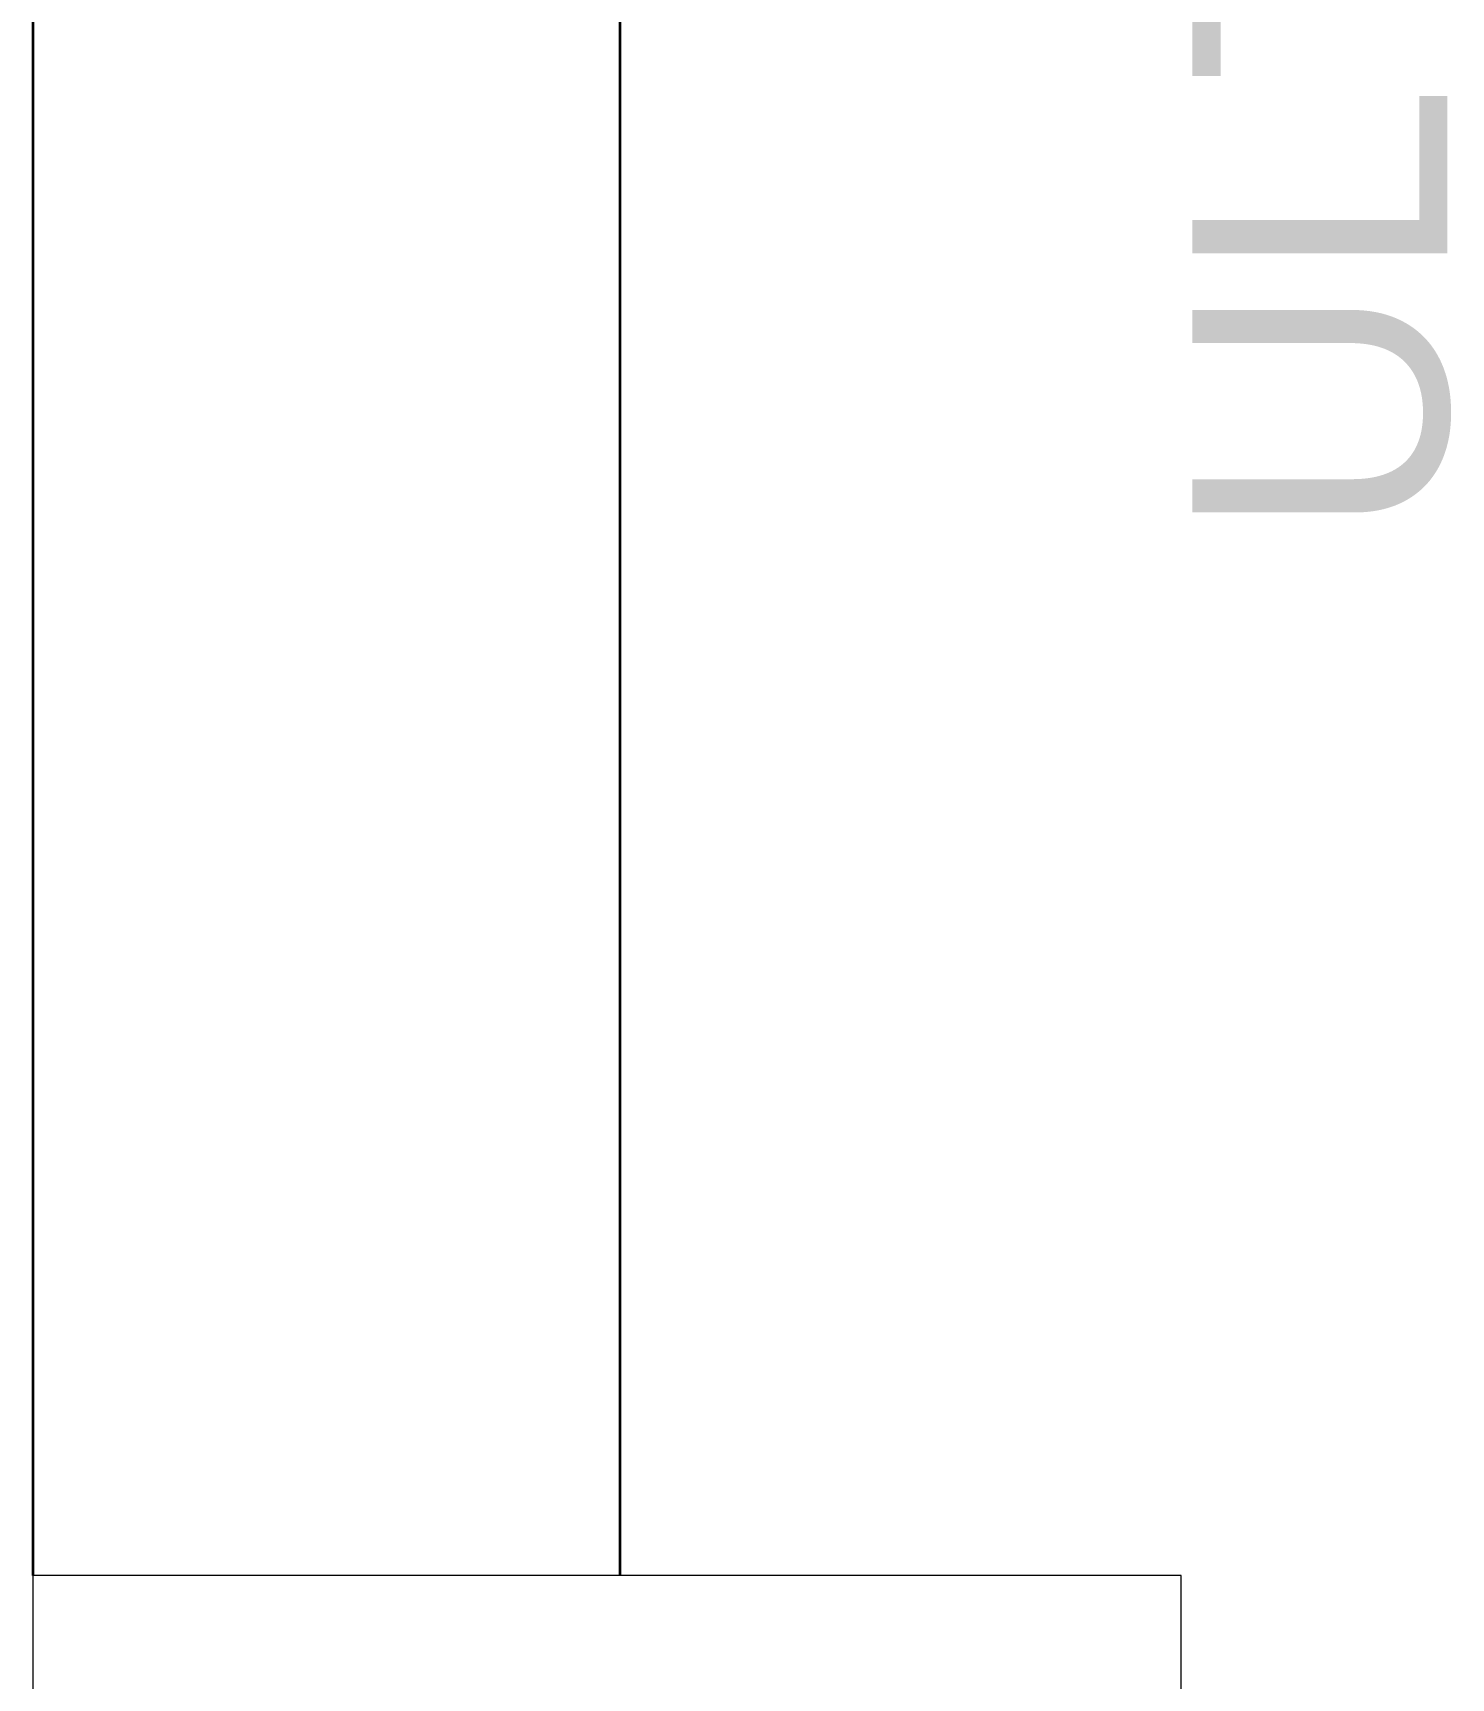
# Model space of a CAD drawing. Extents: x 2733443 to 3206532, y -1516114 to -1264405.
# Drawn here: x 2990443 to 2990999, y -1491279 to -1490634 of the extents above; entities that cross this region are included whole.
import ezdxf

# ---------------------------------------------------------------- set-up
doc = ezdxf.new("R2010")
doc.units = 0
doc.header["$MEASUREMENT"] = 0
doc.linetypes.add('1', pattern=[0, 0, 0])
doc.layers.get('0').update_dxf_attribs({"color": 250, "linetype": '1'})
doc.layers.add('Column', color=162, linetype='Continuous', lineweight=13)
doc.layers.add('WALL', color=7, linetype='1', lineweight=35)
doc.layers.add('fun-text', color=250, linetype='Continuous')
doc.styles.add('ARIAL', font='arial.ttf')

# ---------------------------------------------------------------- blocks, each defined once
blk = doc.blocks.new('EQUIPMENT')
at = {"layer": 'fun-text', "lineweight": -3, "insert": (-40695.44, 11330.62), "char_height": 100, "attachment_point": 1, "rotation": 90, "style": 'ARIAL'}
blk.add_mtext_dynamic_manual_height_columns('ULTRASOUND', width=1333.7174, gutter_width=1375, heights=[0], dxfattribs=at)

msp = doc.modelspace()

# ---------------------------------------------------------------- linework, layer by layer
at = {"layer": 'Column'}
msp.add_lwpolyline([(2990443.3491, -1491238.4359), (2990443.3491, -1491468.4359), (2990893.3491, -1491468.4359), (2990893.3491, -1491238.4359)], close=True, dxfattribs=at)
at = {"layer": 'WALL'}
for p, q in [((2990443.3491, -1488018.4359), (2990443.3491, -1491238.4359)), ((2990673.3491, -1488018.4359), (2990673.3491, -1491238.4359))]:
    msp.add_line(p, q, dxfattribs=at)

# ---------------------------------------------------------------- block references
at = {"color": 240, "true_color": 0xed1f24}
msp.add_blockref('EQUIPMENT', (3031593.1809, -1502163.4359), dxfattribs=at)

doc.saveas('drawing.dxf')
